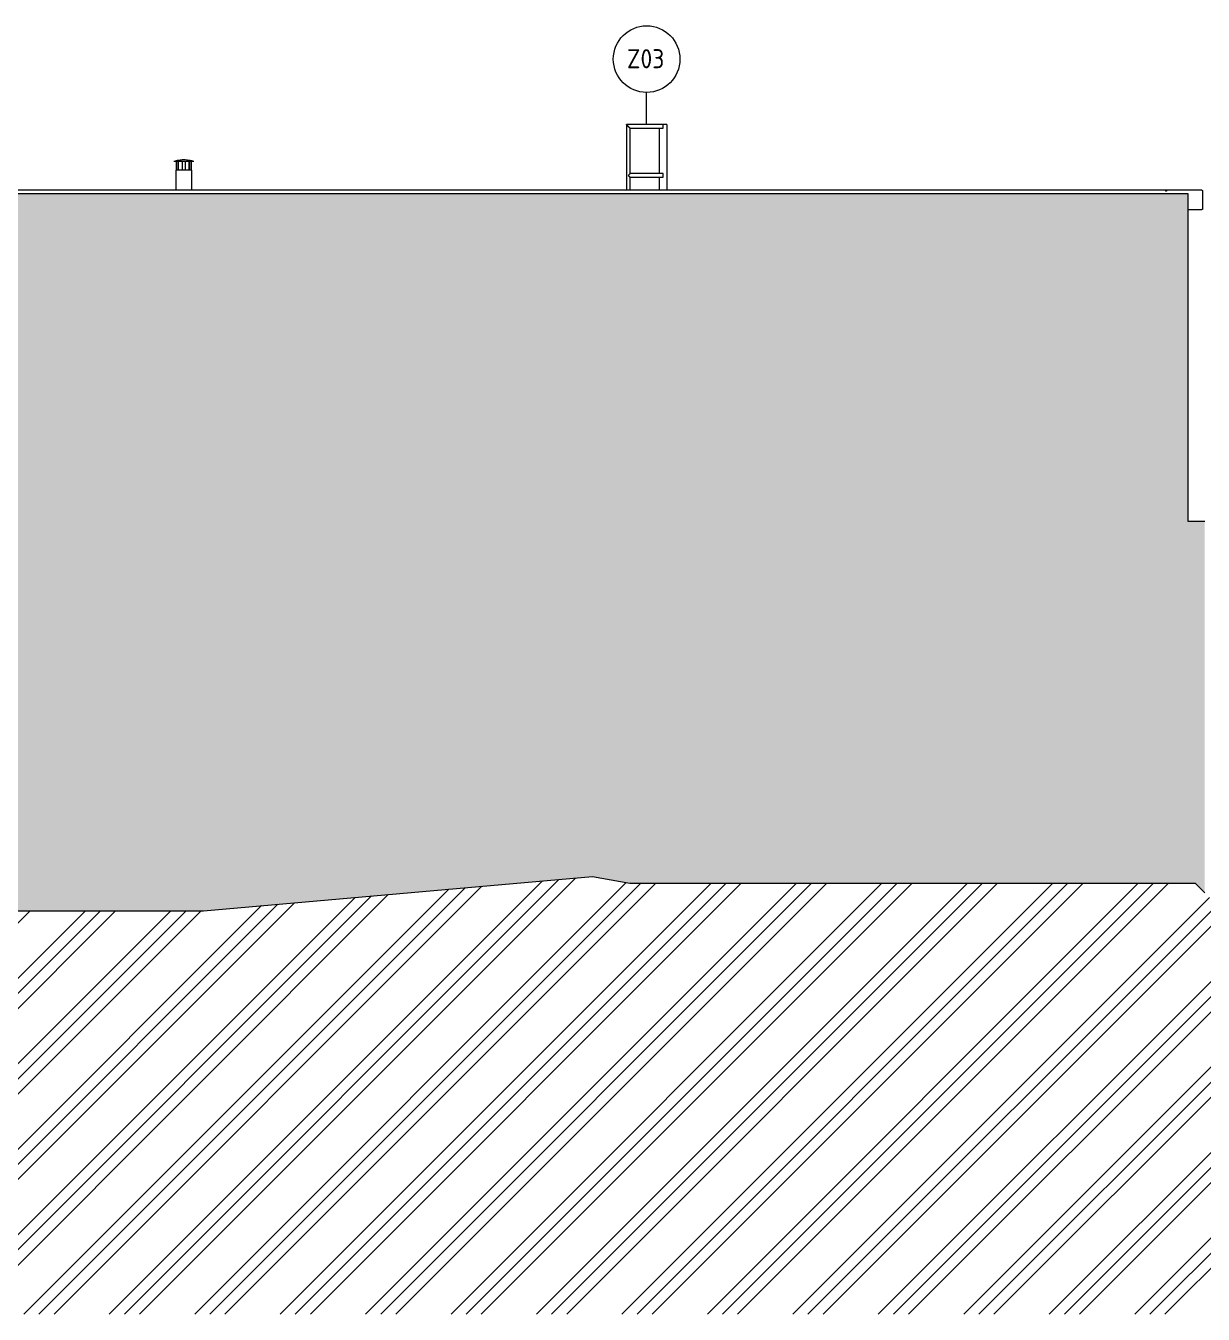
# Model space of a CAD drawing. Header units: millimetres. Extents: x -17526 to 472153, y -45352 to 20466.
# Drawn here: x 308239 to 320613, y -2010 to 11527 of the extents above; entities that cross this region are included whole.
import ezdxf

# ---------------------------------------------------------------- set-up
doc = ezdxf.new("R2010")
doc.units = ezdxf.units.MM
for name, color, linetype, lineweight in [('A-DETL-GENF', 92, 'Continuous', 9), ('A-DETL-THIN', 151, 'Continuous', 9), ('A-ROOF-OTLN', 132, 'Continuous', 9), ('E-POWR-CNTR', 130, 'Continuous', 9), ('E-POWR-DROP', 130, 'Continuous', 9), ('M-HVAC-CDFF', 50, 'Continuous', 9), ('Q-SPCQ', 91, 'Continuous', 9), ('Q-SPCQ-IDEN', 132, 'Continuous', 9)]:
    doc.layers.add(name, color=color, linetype=linetype, lineweight=lineweight)
doc.styles.add('ISOCPEUR', font='isocpeur.ttf', dxfattribs={"width": 0.9, "height": 200})

# ---------------------------------------------------------------- blocks, each defined once
blk = doc.blocks.new('Žebřík - DPS_Žebřík ocelový střešní - Z03-2225721-S-Nový')
at = {"layer": 'Q-SPCQ', "color": 11}
for p, q in [((-16490, 10490), (-16490, 9800)), ((-16104, 10490), (-16490, 10490)), ((-16452, 9974), (-16452, 10452)), ((-16452, 10452), (-16104, 10452)), ((-16143, 9974), (-16143, 10452)), ((-16066, 10490), (-16104, 10490)), ((-16104, 10452), (-16104, 10490)), ((-16066, 10490), (-16066, 9800)), ((-16104, 9974), (-16452, 9974)), ((-16452, 9936), (-16104, 9936)), ((-16452, 9800), (-16452, 9936)), ((-16143, 9800), (-16143, 9936)), ((-16104, 9955), (-16104, 9974)), ((-16104, 9936), (-16104, 9955))]:
    blk.add_line(p, q, dxfattribs=at)
for points, knots in [([(-16452, 10452), (-16452, 10452), (-16452, 10452), (-16454, 10453), (-16455, 10454), (-16456, 10456), (-16457, 10457), (-16458, 10458), (-16460, 10459), (-16461, 10461), (-16463, 10463), (-16464, 10464), (-16465, 10465), (-16466, 10466), (-16467, 10467), (-16469, 10468), (-16470, 10470), (-16471, 10471), (-16472, 10472), (-16474, 10473), (-16475, 10475), (-16476, 10476), (-16477, 10477), (-16478, 10478), (-16480, 10479), (-16481, 10480), (-16482, 10482), (-16483, 10483), (-16484, 10484), (-16485, 10485), (-16487, 10486), (-16488, 10487), (-16489, 10489), (-16490, 10490), (-16490, 10490), (-16490, 10490)], [0, 0, 0, 0, 0.083333, 0.125, 0.166667, 0.208333, 0.229167, 0.25, 0.291667, 0.333333, 0.354167, 0.375, 0.395833, 0.416667, 0.4375, 0.458333, 0.479167, 0.5, 0.520833, 0.541667, 0.5625, 0.583333, 0.604167, 0.625, 0.645833, 0.666667, 0.6875, 0.708333, 0.75, 0.770833, 0.791667, 0.833333, 0.875, 0.916667, 1, 1, 1, 1]), ([(-16452, 9974), (-16452, 9974), (-16452, 9974), (-16453, 9974), (-16453, 9973), (-16453, 9973), (-16454, 9973), (-16454, 9972), (-16455, 9971), (-16455, 9971), (-16456, 9970), (-16457, 9970), (-16457, 9969), (-16458, 9968), (-16459, 9967), (-16460, 9966), (-16461, 9965), (-16462, 9964), (-16464, 9962), (-16467, 9959), (-16470, 9956), (-16471, 9955)], [0, 0, 0, 0, 0.071429, 0.107143, 0.142857, 0.178571, 0.214286, 0.25, 0.285714, 0.321429, 0.357143, 0.392857, 0.428571, 0.464286, 0.5, 0.571429, 0.607143, 0.642857, 0.714286, 0.857143, 1, 1, 1, 1]), ([(-16471, 9955), (-16470, 9954), (-16467, 9951), (-16464, 9948), (-16462, 9946), (-16461, 9945), (-16460, 9944), (-16460, 9944), (-16459, 9943), (-16458, 9942), (-16457, 9941), (-16457, 9940), (-16456, 9940), (-16455, 9939), (-16455, 9939), (-16454, 9938), (-16454, 9937), (-16453, 9937), (-16453, 9937), (-16453, 9936), (-16452, 9936), (-16452, 9936), (-16452, 9936)], [0, 0, 0, 0, 0.142857, 0.285714, 0.357143, 0.392857, 0.428571, 0.464286, 0.5, 0.535714, 0.571429, 0.607143, 0.642857, 0.678571, 0.714286, 0.75, 0.785714, 0.821429, 0.857143, 0.892857, 0.928571, 1, 1, 1, 1])]:
    blk.add_open_spline(points, degree=3, knots=knots, dxfattribs=at)
blk = doc.blocks.new('Komín3 - Komín3-1950367-S-Nový')
at = {"layer": 'M-HVAC-CDFF'}
for p, q in [((-21245, 10104), (-21038, 10104)), ((-21218, 10010), (-21218, 10104)), ((-21203, 10104), (-21203, 10010)), ((-21198, 10010), (-21198, 10104)), ((-21157, 10010), (-21157, 10104)), ((-21127, 10104), (-21127, 10010)), ((-21085, 10010), (-21085, 10104)), ((-21080, 10010), (-21080, 10104)), ((-21065, 10104), (-21065, 10010)), ((-21227, 10010), (-21227, 9800)), ((-21057, 10010), (-21227, 10010)), ((-21057, 9800), (-21057, 10010))]:
    blk.add_line(p, q, dxfattribs=at)
at = {"layer": 'M-HVAC-CDFF', "flags": 128}
for points in [[(-21245, 10104), (-21233, 10108), (-21220, 10112), (-21207, 10114), (-21194, 10117), (-21180, 10119), (-21167, 10120), (-21154, 10121), (-21142, 10121)], [(-21142, 10121), (-21128, 10121), (-21115, 10120), (-21102, 10118), (-21088, 10117), (-21075, 10114), (-21062, 10111), (-21049, 10108), (-21038, 10104)]]:
    blk.add_lwpolyline(points, dxfattribs=at)
blk = doc.blocks.new('Popiska speciální vybavení - Popiska okna_Bublina-1426311-S-Nový')
at = {"layer": 'Q-SPCQ-IDEN'}
blk.add_circle((-51759, 9283), 350, dxfattribs=at)

msp = doc.modelspace()

# ---------------------------------------------------------------- hatches: boundary and pattern name
at = {"layer": 'A-DETL-GENF'}
msp.add_hatch(color=9, dxfattribs=at).paths.add_polyline_path([(310002, 2230), (310108, 2230), (314195, 2588), (314589, 2518), (320530, 2518), (320630, 2418), (320630, 6320), (320455, 6320), (320455, 9760), (301654, 9760), (301654, 6320), (301469, 6320), (301469, 5000), (304590, 5000), (304590, 2230), (309777, 2230)])
h = msp.add_hatch(dxfattribs=at)
h.set_pattern_fill('FP_120', style=0, pattern_type=2)
h.set_pattern_definition([(45, (331041.9, 0), (-449.013, 449.013), []), (45, (331200.66, 0), (0, 898.0256), []), (45, (330883.16, 0), (0, 898.0256), [])])
h.paths.add_polyline_path([(243693, -2010), (334530, -2010), (334530, 2837), (331268, 2494), (324169, 2370), (324169, 2230), (320818, 2230), (320530, 2518), (314589, 2518), (314195, 2588), (310108, 2230), (298413, 2230), (298413, 2180), (282097, 2180), (282097, 1523), (277778, 1146), (277335, 890), (270891, 890), (270061, 846), (265693, 846), (265693, 1113), (246615, 988), (242950, 988), (234619, 789), (234619, 589), (232519, 589), (232519, -2010), (241895, -2010)])
at = {"layer": 'E-POWR-DROP'}
msp.add_hatch(color=256, dxfattribs=at).paths.add_polyline_path([(320223, 9790), (320225, 9791), (320227, 9793), (320227, 9796), (320225, 9799), (320221, 9800), (320219, 9799), (320218, 9795), (320219, 9791), (320221, 9790)])

# ---------------------------------------------------------------- linework, layer by layer
at = {"layer": 'A-DETL-THIN'}
for p, q in [((320455, 9760), (301654, 9760)), ((320455, 6320), (320455, 9760)), ((320630, 6320), (320455, 6320)), ((310108, 2230), (314195, 2588)), ((314195, 2588), (314589, 2518)), ((314589, 2518), (320530, 2518)), ((320530, 2518), (320630, 2418)), ((304590, 2230), (310108, 2230))]:
    msp.add_line(p, q, dxfattribs=at)
at = {"layer": 'A-ROOF-OTLN'}
for p, q in [((320221, 9800), (301510, 9800)), ((320599, 9800), (320223, 9800)), ((320605, 9794), (320605, 9602)), ((320455, 9596), (320599, 9596))]:
    msp.add_line(p, q, dxfattribs=at)
for points, knots in [([(320599, 9800), (320599, 9800), (320599, 9800), (320600, 9800), (320600, 9800), (320600, 9800), (320601, 9800), (320601, 9799), (320602, 9799), (320602, 9799), (320602, 9799), (320603, 9799), (320603, 9798), (320603, 9798), (320604, 9797), (320604, 9797), (320604, 9796), (320605, 9795), (320605, 9794), (320605, 9794)], [-0.75, -0.75, -0.75, -0.75, -0.71875, -0.6875, -0.65625, -0.625, -0.59375, -0.5625, -0.53125, -0.5, -0.46875, -0.4375, -0.375, -0.34375, -0.3125, -0.25, -0.1875, -0.125, 0, 0, 0, 0]), ([(320605, 9602), (320605, 9601), (320605, 9600), (320604, 9599), (320604, 9599), (320604, 9598), (320603, 9597), (320603, 9597), (320603, 9597), (320602, 9597), (320602, 9596), (320602, 9596), (320601, 9596), (320601, 9596), (320600, 9596), (320600, 9596), (320600, 9596), (320599, 9596), (320599, 9596), (320599, 9596)], [-1, -1, -1, -1, -0.8888889, -0.8333333, -0.7777778, -0.7222222, -0.6666667, -0.6388889, -0.6111111, -0.5833333, -0.5555556, -0.5277778, -0.5, -0.4722222, -0.4444444, -0.4166667, -0.3888889, -0.3611111, -0.3333333, -0.3333333, -0.3333333, -0.3333333])]:
    msp.add_open_spline(points, degree=3, knots=knots, dxfattribs=at)
at = {"layer": 'E-POWR-CNTR'}
for p, q in [((320213, 9795), (320233, 9795)), ((320223, 9785), (320223, 9805))]:
    msp.add_line(p, q, dxfattribs=at)
at = {"layer": 'Q-SPCQ-IDEN'}
msp.add_line((314764, 10490), (314764, 10827), dxfattribs=at)

# ---------------------------------------------------------------- block references
at = {"layer": 'M-HVAC-CDFF'}
msp.add_blockref('Komín3 - Komín3-1950367-S-Nový', (331042, 0), dxfattribs=at)
at = {"layer": 'Q-SPCQ', "color": 11}
msp.add_blockref('Žebřík - DPS_Žebřík ocelový střešní - Z03-2225721-S-Nový', (331042, 0), dxfattribs=at)
at = {"layer": 'Q-SPCQ-IDEN'}
msp.add_blockref('Popiska speciální vybavení - Popiska okna_Bublina-1426311-S-Nový', (366523, 1894), dxfattribs=at)

# ---------------------------------------------------------------- texts
at = {"layer": 'Q-SPCQ-IDEN', "insert": (314557, 11281), "char_height": 200, "width": 497.85, "attachment_point": 1, "style": 'ISOCPEUR'}
msp.add_mtext('Z03', dxfattribs=at)

doc.saveas('drawing.dxf')
